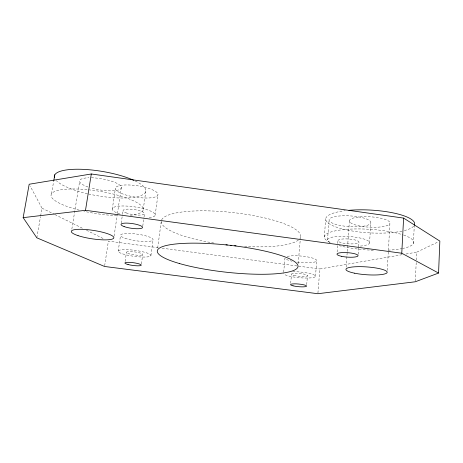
<?xml version="1.0" encoding="UTF-8"?>
<svg xmlns="http://www.w3.org/2000/svg" width="463" height="463" viewBox="0 0 463 463"><rect width="100%" height="100%" fill="white"/><g stroke="black" fill="none" stroke-linecap="round" stroke-linejoin="round"><path stroke-width="0.35" stroke-dasharray="2.31 1.74" d="M415.328 281.047L416.289 260.825M416.324 260.108L416.7 252.161L438.565 241.709M413.401 243.555L414.298 225.244M387.242 270.421L389.915 223.548A20.326 5.197 3.2 0 0 361.227 216.811A20.326 5.197 3.2 0 0 357.968 225.62A20.326 5.197 3.2 0 0 389.915 223.548M369.549 243L370.828 222.882A20.945 5.371 3.7 0 0 340.751 215.885A20.945 5.371 3.7 0 0 338.331 225.047A20.945 5.371 3.7 0 0 370.828 222.882M358.159 254.32L358.634 247.201M358.686 246.49L358.97 242.218A10.539 2.413 4 0 0 343.679 238.937A10.539 2.413 4 0 0 342.759 243.058A10.539 2.413 4 0 0 358.97 242.218M346.139 267.139L347.198 252.144M347.25 251.432L349.42 220.729M337.116 251.994L337.695 244.204M337.747 243.492L337.955 240.656M327.52 239.886L329.066 219.966M317.936 293.01L319.846 268.962L402.457 254.633M324.297 236.998L325.709 219.074M315.494 276.214L316.75 260.582M306.709 284.652L307.461 275.554M298.184 263.563L300.609 235.592M290.689 283.298L291.493 274.241M283.674 272.18L284.965 258.076A15.968 3.206 5.1 0 0 292.026 261.19M157.686 248.012L161.298 221.025M155.186 215.069L157.976 194.639M150.915 255.547L153.062 239.724M141.412 263.893L142.691 254.673A8.253 1.505 7.7 0 0 131.48 251.594A8.253 1.505 7.7 0 0 129.576 253.95A8.253 1.505 7.7 0 0 142.691 254.673M143.252 209.386L145.857 190.837M142.772 226.031L143.929 217.749M144.028 217.06L144.508 213.611M125.12 261.433L126.451 252.173M121.208 223.125L122.435 214.832M122.533 214.143L123.042 210.682M118.192 251.287L120.525 235.407M114.072 236.113L117.33 214.23M117.434 213.524L121.329 187.405A21.165 5.649 9.4 0 0 90.233 177.751M104.661 265.768L108.377 241.136L158.554 247.74M112.26 209.212L115.356 188.69M71.84 229.069L79.607 181.565M51.515 193.794L53.702 181.12M36.826 237.814L40.524 216.643M40.646 215.937L42.006 208.171L30.193 186.126M406.016 254.013L416.7 252.161M162.137 248.214L319.846 268.962M42.006 208.171L54.246 214.253M54.894 214.572L83.242 228.658M86.465 230.256L103.862 238.896M298.369 240.042A70.092 16.402 6.3 0 1 244.574 246.438M213.923 243.063A70.092 16.402 6.3 0 1 161.257 221.632M161.674 219.827A70.092 16.402 6.3 0 1 240.204 213.455A70.092 16.402 6.3 0 1 299.787 238.59M292.749 271.631A16.049 2.876 5.2 0 1 314.736 275.3A16.049 2.876 5.2 0 1 302.397 277.927A16.049 2.876 5.2 0 1 283.547 273.587M330.2 242.456A21.084 4.827 4 0 1 338.534 236.39A21.084 4.827 4 0 1 367.188 240.285A21.084 4.827 4 0 1 358.073 246.247M120.148 214.166A21.692 5.18 8.3 0 1 117.614 206.307A21.692 5.18 8.3 0 1 148.53 210.237A21.692 5.18 8.3 0 1 148.692 217.795M287.187 256.444A15.968 3.206 5.1 0 1 307.554 256.907A15.968 3.206 5.1 0 1 315.882 261.583A15.968 3.206 5.1 0 1 297.229 262.087M403.684 235.117A44.807 10.371 3.5 0 1 403.001 248.399M402.376 248.533A44.807 10.371 3.5 0 1 387.34 250.205M373.346 250.246A44.807 10.371 3.5 0 1 338.331 245.407M329.928 242.404A44.807 10.371 3.5 0 1 343.54 229.613A44.807 10.371 3.5 0 1 403.082 234.915M88.52 189.818A46.665 11.28 9.1 0 1 137.725 203.037A46.665 11.28 9.1 0 1 130.265 215.272M116.734 215.619A46.665 11.28 9.1 0 1 83.89 211.267M79.179 210.138A46.665 11.28 9.1 0 1 51.254 194.292A46.665 11.28 9.1 0 1 87.814 189.743M413.638 226.199A44.535 11.407 3.2 0 1 402.665 230.996M402.011 231.135A44.535 11.407 3.2 0 1 336.074 227.009A44.535 11.407 3.2 0 1 345.23 210.7M135.225 180.998A46.375 12.397 9.4 0 1 138.622 196.341A46.375 12.397 9.4 0 1 88.092 193.899M87.409 193.742A46.375 12.397 9.4 0 1 56.364 180.634M121.329 187.37A21.165 5.649 9.4 0 1 91.252 188.036M87.987 186.994A21.165 5.649 9.4 0 1 88.867 177.769M293.941 275.439A8.021 1.435 5.2 0 0 307.235 275.907A8.021 1.435 5.2 0 0 297.246 273.303A8.021 1.435 5.2 0 0 293.941 275.439M126.115 212.887A10.84 2.587 8.3 0 0 144.115 214.23A10.84 2.587 8.3 0 0 131.093 209.212A10.84 2.587 8.3 0 0 126.115 212.887M122.776 253.915A16.512 3.01 7.7 0 0 150.278 256.247A16.512 3.01 7.7 0 0 130.601 249.881A16.512 3.01 7.7 0 0 122.776 253.915M121.184 193.326A21.541 5.759 8.6 0 0 157.096 196.005A21.541 5.759 8.6 0 0 131.712 185.136A21.541 5.759 8.6 0 0 121.184 193.326M125.051 238.277A16.425 3.363 7.9 0 0 152.42 240.511A16.425 3.363 7.9 0 0 132.91 233.676A16.425 3.363 7.9 0 0 125.051 238.277"/><path stroke-width="0.69" d="M438.571 273.06L439.85 241.096L403.614 218.096L91.309 173.978L29.181 184.239L23.15 217.651L36.826 237.814L104.557 266.474L317.878 293.716L415.294 281.77L438.571 273.06L401.768 253.238L85.499 210.312L23.15 217.651M401.768 253.238L403.614 218.096M85.499 210.312L91.309 173.978M53.824 180.414L54.796 174.777M236.055 245.824A70.092 16.402 6.3 0 1 234.619 245.697M231.737 245.413A70.092 16.402 6.3 0 1 230.29 245.268M227.402 244.944A70.092 16.402 6.3 0 1 225.967 244.777M348.934 210.318A44.535 11.407 3.2 0 1 395.275 213.368A44.535 11.407 3.2 0 1 414.298 225.244M54.374 177.381A46.375 12.397 9.4 0 1 82.154 169.313A46.375 12.397 9.4 0 1 133.859 180.362M124.113 226.575A10.892 2.39 8.1 0 0 142.193 227.975A10.892 2.39 8.1 0 0 129.067 223.218A10.892 2.39 8.1 0 0 124.113 226.575M179.656 263.597A70.793 13.572 6.3 0 0 296.233 269.067A70.793 13.572 6.3 0 0 207.083 243.474A70.793 13.572 6.3 0 0 179.656 263.597M341.792 256.375A10.585 2.228 4.2 0 0 358.061 255.744A10.585 2.228 4.2 0 0 342.695 252.578A10.585 2.228 4.2 0 0 341.792 256.375M293.033 285.816A8.05 1.325 5.3 0 0 306.361 286.371A8.05 1.325 5.3 0 0 296.332 283.877A8.05 1.325 5.3 0 0 293.033 285.816M128.066 264.529A8.282 1.389 7.6 0 0 141.215 265.311A8.282 1.389 7.6 0 0 129.947 262.371A8.282 1.389 7.6 0 0 128.066 264.529M354.733 273.222A20.661 3.912 4.1 0 0 387.114 272.58A20.661 3.912 4.1 0 0 357.911 266.671A20.661 3.912 4.1 0 0 354.733 273.222M78.05 235.626A21.524 4.26 8.6 0 0 113.319 238.561A21.524 4.26 8.6 0 0 86.361 229.567A21.524 4.26 8.6 0 0 78.05 235.626"/></g></svg>
